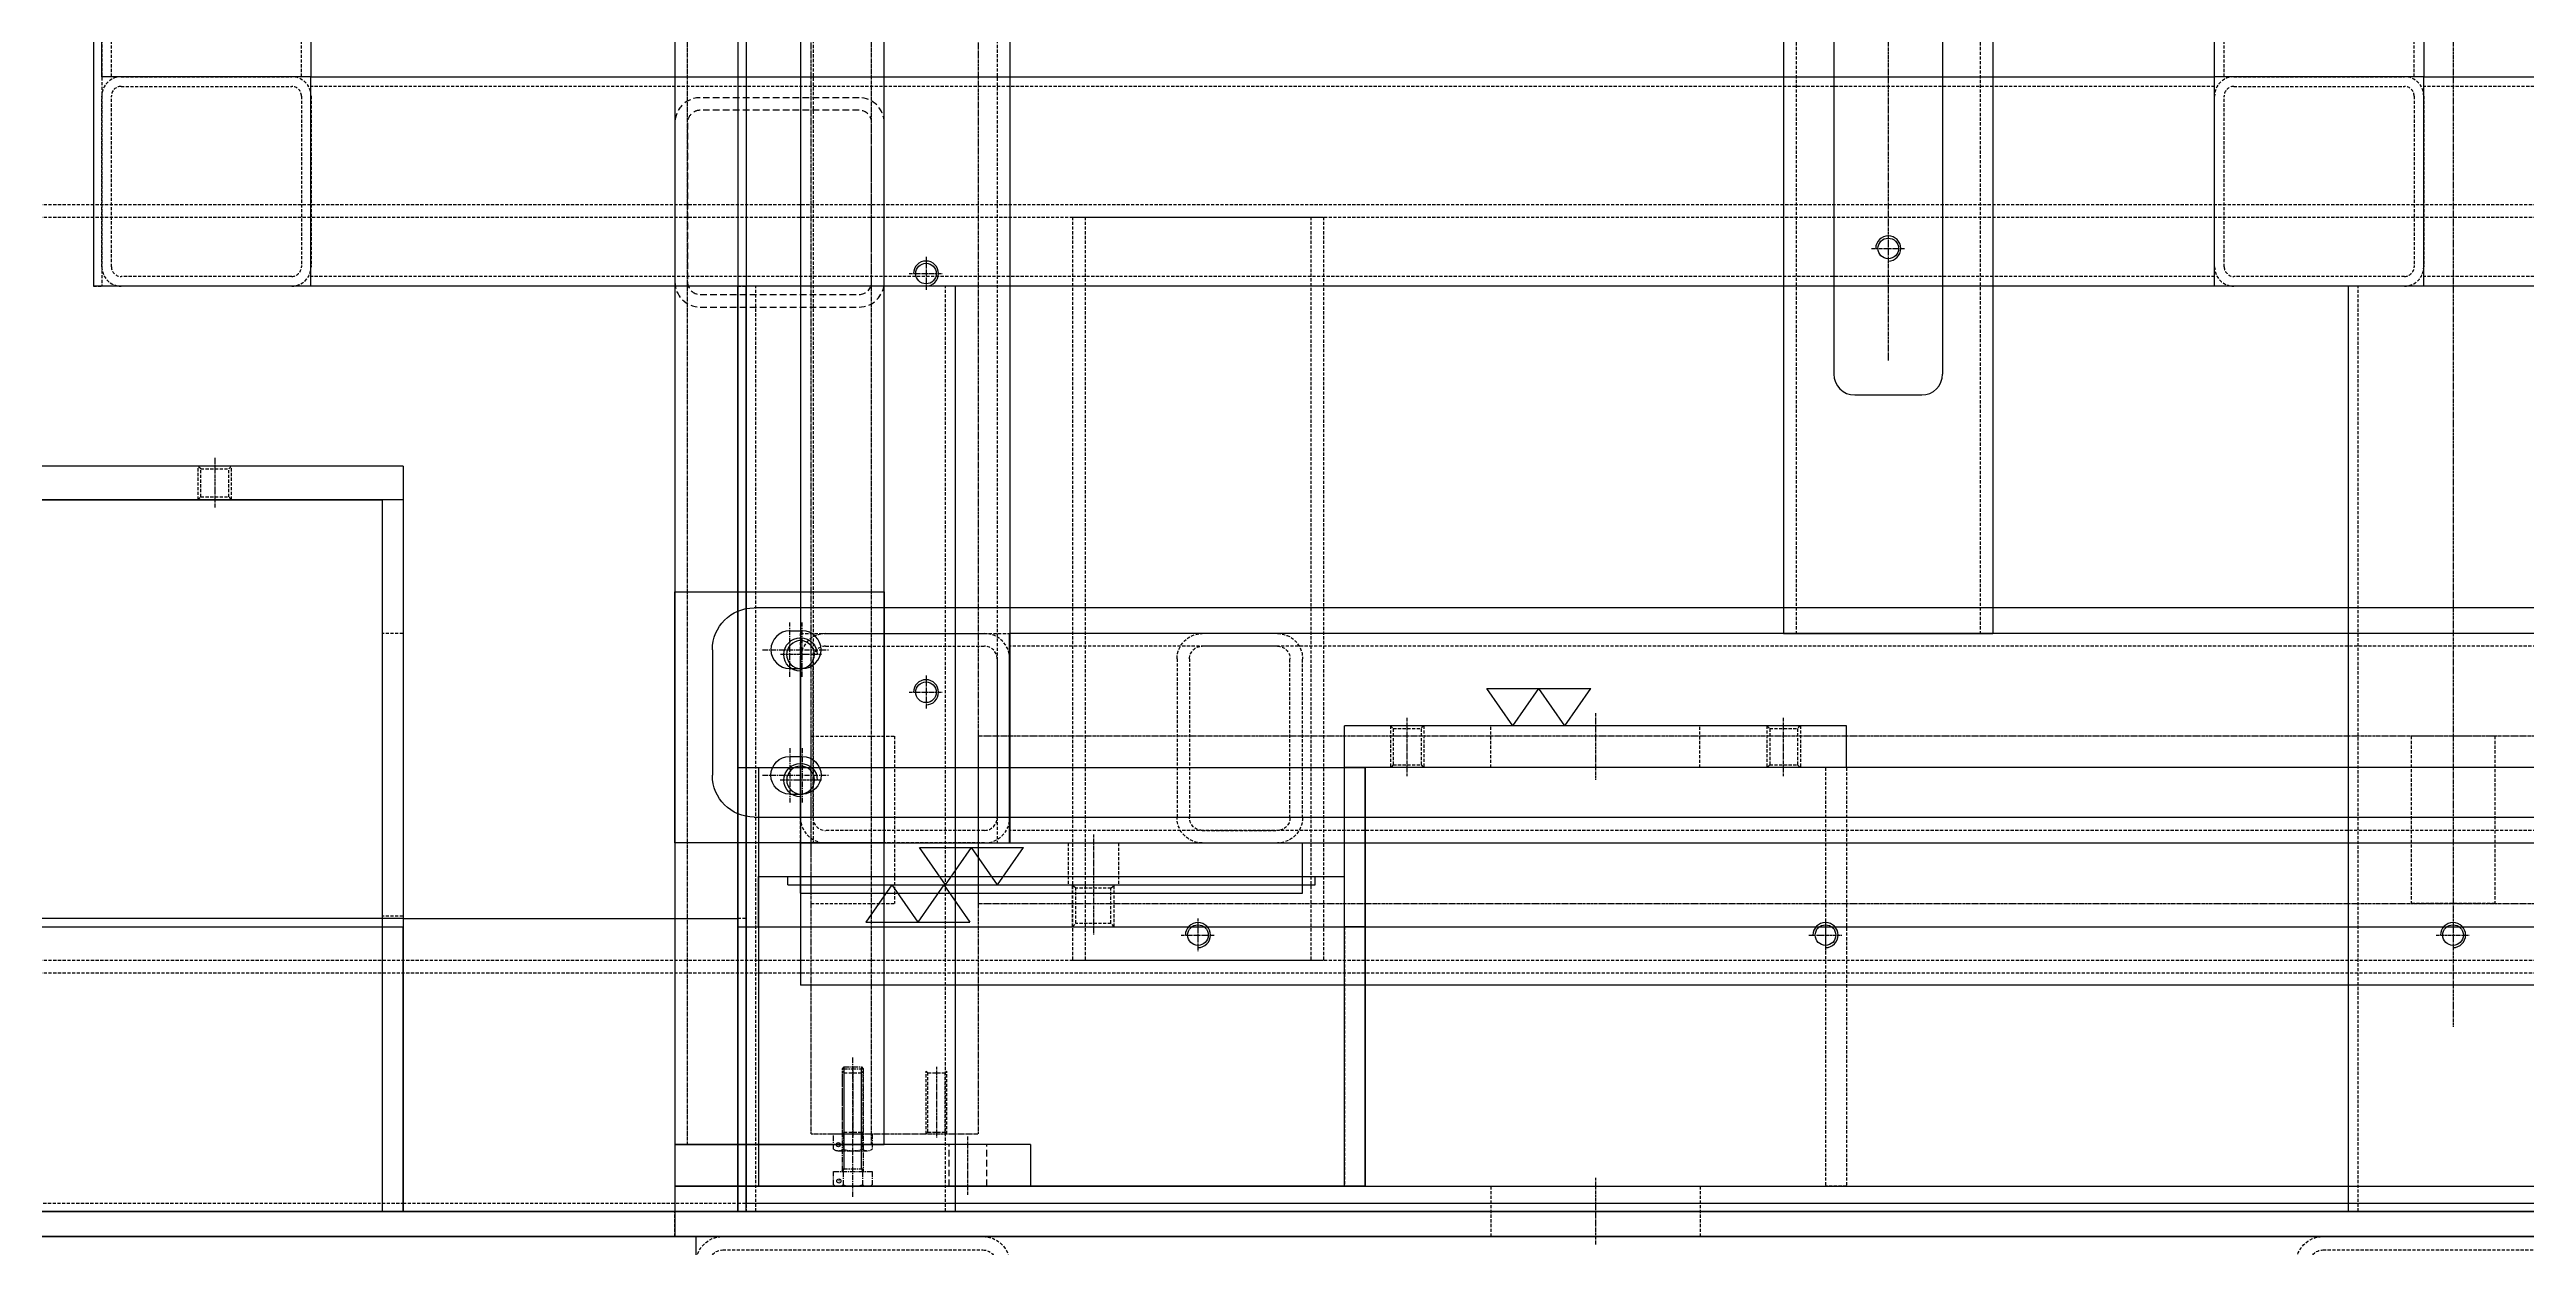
# Model space of a CAD drawing. Header units: millimetres. Extents: x -18234 to 26733, y 279 to 18488.
# Drawn here: x 20874 to 21466, y 5367 to 5653 of the extents above; entities that cross this region are included whole.
import ezdxf
from ezdxf.enums import TextEntityAlignment as Align

# ---------------------------------------------------------------- set-up
doc = ezdxf.new("R2010")
doc.units = ezdxf.units.MM
for name, pattern in [('CENTER', [2, 1.25, -0.25, 0.25, -0.25]), ('HIDDEN', [0.375, 0.25, -0.125]), ('HIDDEN2', [4.7625, 3.175, -1.5875])]:
    doc.linetypes.add(name, pattern=pattern)
for name, color, linetype in [('44', 4, 'CENTER'), ('BOM', 6, 'Continuous'), ('CENTER', 1, 'CENTER'), ('CL', 1, 'CENTER'), ('HL', 2, 'HIDDEN'), ('THIN', 3, 'Continuous')]:
    doc.layers.add(name, color=color, linetype=linetype)
doc.styles.get("Standard").update_dxf_attribs({"font": 'arial.ttf'})

# ---------------------------------------------------------------- blocks, each defined once
blk = doc.blocks.new('TUERTTRE')
at = {"color": 6, "ltscale": 0.5}
for p, q in [((299256.67, 16562.02), (299269.09, 16562.02)), ((299262.88, 16553.1), (299256.67, 16562.02)), ((299262.88, 16553.1), (299269.09, 16562.02)), ((299269.09, 16562.02), (299281.51, 16562.02)), ((299275.3, 16553.1), (299269.09, 16562.02)), ((299275.3, 16553.1), (299281.51, 16562.02))]:
    blk.add_line(p, q, dxfattribs=at)
blk = doc.blocks.new('yere')
at = {"layer": 'HL', "ltscale": 3}
for p, q in [((311557.94, 571.8), (311575.94, 571.8)), ((311557.94, 568.8), (311575.94, 568.8)), ((311551.94, 527.8), (311551.94, 565.8)), ((311554.94, 527.8), (311554.94, 565.8)), ((311578.94, 565.8), (311578.94, 527.8)), ((311581.94, 565.8), (311581.94, 527.8)), ((311575.94, 524.8), (311557.94, 524.8)), ((311575.94, 521.8), (311557.94, 521.8))]:
    blk.add_line(p, q, dxfattribs=at)
for centre, radius, start, end in [((311557.94, 565.8), 6, 90, 180), ((311557.94, 565.8), 3, 90, 180), ((311575.94, 565.8), 6, 0, 90), ((311575.94, 565.8), 3, 0, 90), ((311557.94, 527.8), 6, 180, 270), ((311557.94, 527.8), 3, 180, 270), ((311575.94, 527.8), 6, 270, 0), ((311575.94, 527.8), 3, 270, 0)]:
    blk.add_arc(centre, radius, start, end, dxfattribs=at)
blk = doc.blocks.new('trtru')
at = {"layer": 'HL', "ltscale": 3}
for p, q in [((311532.58, 919.21), (311570.58, 919.21)), ((311526.58, 875.21), (311526.58, 913.21)), ((311529.58, 875.21), (311529.58, 913.21)), ((311532.58, 916.21), (311570.58, 916.21)), ((311573.58, 913.21), (311573.58, 875.21)), ((311576.58, 913.21), (311576.58, 875.21)), ((311570.58, 872.21), (311532.58, 872.21)), ((311570.58, 869.21), (311532.58, 869.21))]:
    blk.add_line(p, q, dxfattribs=at)
for centre, radius, start, end in [((311532.58, 913.21), 6, 90, 180), ((311570.58, 913.21), 6, 0, 90), ((311532.58, 913.21), 3, 90, 180), ((311570.58, 913.21), 3, 0, 90), ((311532.58, 875.21), 6, 180, 270), ((311532.58, 875.21), 3, 180, 270), ((311570.58, 875.21), 6, 270, 0), ((311570.58, 875.21), 3, 270, 0)]:
    blk.add_arc(centre, radius, start, end, dxfattribs=at)
blk = doc.blocks.new('iery')
at = {"ltscale": 0.5}
for p, q in [((107624.6, -15072.98), (106934.6, -15072.98)), ((106934.6, -15122.98), (106934.6, -15072.98)), ((106934.6, -15122.98), (107624.6, -15122.98))]:
    blk.add_line(p, q, dxfattribs=at)
at = {"layer": 'HL', "ltscale": 3}
for p, q in [((107624.6, -15075.98), (106934.6, -15075.98)), ((107624.6, -15119.98), (106934.6, -15119.98))]:
    blk.add_line(p, q, dxfattribs=at)
blk = doc.blocks.new('tyqewrre')
at = {"layer": 'CL', "ltscale": 0.5}
blk.add_line((300594.9, 32415.18), (300594.9, 32429.18), dxfattribs=at)
at = {"layer": 'HL', "ltscale": 3}
for p, q in [((300588.9, 32417.18), (300588.9, 32427.18)), ((300600.9, 32417.18), (300600.9, 32427.18))]:
    blk.add_line(p, q, dxfattribs=at)
blk = doc.blocks.new('ruetew')
at = {"ltscale": 0.5}
for p, q in [((107006.21, -14496.27), (107006.21, -14616.27)), ((107006.21, -14496.27), (107018.21, -14496.27)), ((107018.21, -14496.27), (107018.21, -14616.27)), ((107006.21, -14616.27), (107018.21, -14616.27))]:
    blk.add_line(p, q, dxfattribs=at)
at = {"layer": 'HL', "ltscale": 3}
blk.add_line((107008.21, -14496.27), (107008.21, -14616.27), dxfattribs=at)
at = {"rotation": 90.00000000000001}
blk.add_blockref('tyqewrre', (139435.38, -315161.18), dxfattribs=at)
blk = doc.blocks.new('eterwet')
at = {"ltscale": 0.5}
for p, q in [((106256.87, -12988.09), (106256.87, -14144.09)), ((106306.87, -12988.09), (106306.87, -14144.09)), ((106256.87, -14144.09), (106306.87, -14144.09))]:
    blk.add_line(p, q, dxfattribs=at)
at = {"layer": 'HL', "ltscale": 3}
for p, q in [((106259.87, -12988.09), (106259.87, -14144.09)), ((106303.87, -12988.09), (106303.87, -14144.09))]:
    blk.add_line(p, q, dxfattribs=at)
blk = doc.blocks.new('6w4tw')
at = {"ltscale": 0.5}
for p, q in [((107959.85, -12918.09), (107959.85, -14174.09)), ((108009.85, -12918.09), (108009.85, -14174.09)), ((107959.85, -14174.09), (108009.85, -14174.09))]:
    blk.add_line(p, q, dxfattribs=at)
at = {"layer": 'HL', "ltscale": 3}
for p, q in [((107962.85, -12918.09), (107962.85, -14174.09)), ((108006.85, -12918.09), (108006.85, -14174.09))]:
    blk.add_line(p, q, dxfattribs=at)
blk = doc.blocks.new('ryuwt')
at = {"layer": 'HL', "ltscale": 3}
for p, q in [((108036.45, -14524.88), (108086.45, -14524.88)), ((108036.45, -14574.88), (108036.45, -14524.88)), ((108086.45, -14574.88), (108086.45, -14524.88)), ((108036.45, -14574.88), (108086.45, -14574.88))]:
    blk.add_line(p, q, dxfattribs=at)
blk = doc.blocks.new('YUWTEE')
at = {"color": 6}
for name, p in [('6w4tw', (-1069.42, -20)), ('eterwet', (868.56, 0)), ('ryuwt', (-1146.02, 380.79)), ('iery', (5.82, 928.89))]:
    blk.add_blockref(name, p, dxfattribs=at)
blk.add_blockref('trtru', (-204636.15, -15063.29))
at = {"xscale": -1}
blk.add_blockref('yere', (418562.37, -14715.88), dxfattribs=at)
at = {"rotation": 90}
blk.add_blockref('ruetew', (92394.15, -121212.3), dxfattribs=at)
at = {"color": 6, "xscale": -1, "rotation": 180}
blk.add_blockref('TUERTTRE', (-192350.62, 2349.01), dxfattribs=at)
blk = doc.blocks.new('r5yrtt')
at = {"ltscale": 0.5}
blk.add_circle((309013.73, 26263.33), 2.46, dxfattribs=at)
at = {"color": 1, "ltscale": 0.5}
blk.add_arc((309013.73, 26263.33), 3, 270, 180, dxfattribs=at)
at = {"layer": 'CL', "ltscale": 0.5}
for p, q in [((309009.73, 26263.33), (309017.73, 26263.33)), ((309013.73, 26267.33), (309013.73, 26259.33))]:
    blk.add_line(p, q, dxfattribs=at)
blk = doc.blocks.new('tyqw')
at = {"ltscale": 0.5}
blk.add_circle((204314.83, 21396.31), 2.46, dxfattribs=at)
at = {"color": 1, "ltscale": 0.5}
blk.add_arc((204314.83, 21396.31), 3, 270, 180, dxfattribs=at)
at = {"layer": 'CL', "ltscale": 0.5}
for p, q in [((204314.83, 21400.31), (204314.83, 21392.31)), ((204310.83, 21396.31), (204318.83, 21396.31))]:
    blk.add_line(p, q, dxfattribs=at)
blk = doc.blocks.new('RUW')
at = {"ltscale": 0.5}
for p, q in [((104876.37, -12938.09), (104876.37, -14228.09)), ((105123.37, -13142.09), (105123.37, -14082.09)), ((105149.37, -13142.09), (105149.37, -14082.09)), ((105128.37, -14087.09), (105144.37, -14087.09)), ((105666.37, -14228.09), (104876.37, -14228.09))]:
    blk.add_line(p, q, dxfattribs=at)
for centre, start, end in [((105128.37, -14082.09), 180, 270), ((105144.37, -14082.09), 270, 0)]:
    blk.add_arc(centre, 5, start, end, dxfattribs=at)
at = {"layer": 'CL', "ltscale": 0.5}
for p, q in [((105271.37, -12928.09), (105271.37, -14238.09)), ((105136.37, -13145.09), (105136.37, -14079.09))]:
    blk.add_line(p, q, dxfattribs=at)
for name, p in [('r5yrtt', (-203877.36, -40315.42)), ('tyqw', (-99408.46, -35454.4)), ('tyqw', (-99408.46, -35554.4)), ('tyqw', (-99343.46, -35612.4)), ('tyqw', (-99193.46, -35612.4)), ('tyqw', (-99043.46, -35612.4))]:
    blk.add_blockref(name, p)
blk = doc.blocks.new('56ERT')
at = {"color": 6}
for name, p in [('YUWTEE', (-4301.61, 0)), ('RUW', (-2287.55, 0))]:
    blk.add_blockref(name, p, dxfattribs=at)
blk = doc.blocks.new('MCLBM1')
at = {"color": 0}
blk.add_circle((0, 0), 0.5, dxfattribs=at)
blk.add_text('BM', height=0.5).set_placement((0, 0), align=Align.MIDDLE)
at = {"flags": 1}
for tag, p in [('WEIGHT', (0, -5)), ('SPEC', (0, -3)), ('NAME', (0, -1)), ('ENAME', (0, -2)), ('MATERIAL', (0, -4)), ('REMARK', (0, -6))]:
    blk.add_attdef(tag, p, '', height=0.5, dxfattribs=at)
blk = doc.blocks.new('tyuiwtw')
for p, q in [((144493.21, -12720.48), (144493.21, -12727.4)), ((144497.21, -12721.63), (144493.56, -12721.63)), ((144497.21, -12726.25), (144493.56, -12726.25))]:
    blk.add_line(p, q)
blk.add_lwpolyline([(144497.21, -12719.32), (144497.21, -12728.56), (144493.56, -12728.56, -0.309401), (144493.56, -12726.25, -0.154701), (144493.56, -12721.63, -0.309401), (144493.56, -12719.32)], format="xyb", close=True)
at = {"layer": 'CENTER'}
blk.add_line((144490.71, -12723.94), (144499.71, -12723.94), dxfattribs=at)
at = {"layer": 'BOM'}
blk.add_blockref('MCLBM1', (144494.65, -12720.49), dxfattribs=at)
blk = doc.blocks.new('t7ietey')
for p, q in [((144480.05, -12699.41), (144480.05, -12706.34)), ((144483.55, -12700.56), (144480.41, -12700.56)), ((144483.55, -12705.18), (144480.41, -12705.18)), ((144484.2, -12700.37), (144484.2, -12705.37)), ((144508.12, -12700.37), (144508.12, -12705.37))]:
    blk.add_line(p, q)
blk.add_lwpolyline([(144483.55, -12698.25), (144483.55, -12707.49), (144480.41, -12707.49, -0.309401), (144480.41, -12705.18, -0.154701), (144480.41, -12700.56, -0.309401), (144480.41, -12698.25)], format="xyb", close=True)
for points in [[(144483.75, -12700.37, -0.414214), (144483.55, -12700.17)], [(144483.55, -12705.57, -0.414214), (144483.75, -12705.37)]]:
    blk.add_lwpolyline(points, format="xyb")
blk.add_lwpolyline([(144483.75, -12700.37), (144508.12, -12700.37), (144508.55, -12700.81), (144508.55, -12704.94), (144508.12, -12705.37), (144483.75, -12705.37)])
at = {"layer": 'CENTER'}
blk.add_line((144477.55, -12702.87), (144511.05, -12702.87), dxfattribs=at)
at = {"layer": 'THIN'}
for points in [[(144483.45, -12700.37), (144484.2, -12700.81), (144508.55, -12700.81)], [(144483.45, -12705.37), (144484.2, -12704.94), (144508.55, -12704.94)]]:
    blk.add_lwpolyline(points, dxfattribs=at)
at = {"layer": 'BOM'}
blk.add_blockref('MCLBM1', (144481.31, -12699.54), dxfattribs=at)
blk = doc.blocks.new('tiwerwt')
at = {"color": 6}
for name, p in [('t7ietey', (0, 0)), ('tyuiwtw', (-4.66, 21.07))]:
    blk.add_blockref(name, p, dxfattribs=at)
blk = doc.blocks.new('uret')
at = {"layer": 'CL', "ltscale": 0.5}
blk.add_line((151291.82, -10206.46), (151308.82, -10206.46), dxfattribs=at)
at = {"layer": 'HL', "ltscale": 3}
for p, q in [((151293.25, -10204.39), (151292.82, -10203.96)), ((151307.82, -10203.96), (151292.82, -10203.96)), ((151293.25, -10204.39), (151293.25, -10208.53)), ((151307.38, -10204.39), (151293.25, -10204.39)), ((151307.82, -10203.96), (151307.38, -10204.39)), ((151307.38, -10204.39), (151307.38, -10208.53)), ((151293.25, -10208.53), (151292.82, -10208.96)), ((151307.82, -10208.96), (151292.82, -10208.96)), ((151307.38, -10208.53), (151293.25, -10208.53)), ((151307.82, -10208.96), (151307.38, -10208.53))]:
    blk.add_line(p, q, dxfattribs=at)
blk = doc.blocks.new('e45wert')
at = {"ltscale": 0.5}
for p, q in [((141874.83, -13498.57), (141874.83, -13173.57)), ((141874.83, -13173.57), (141914.83, -13173.57)), ((141914.83, -13498.57), (141914.83, -13173.57)), ((141874.83, -13498.57), (141914.83, -13498.57))]:
    blk.add_line(p, q, dxfattribs=at)
at = {"xscale": -1, "rotation": 90}
for p in [(131678.37, 137809.25), (131698.37, 137809.25)]:
    blk.add_blockref('uret', p, dxfattribs=at)
blk = doc.blocks.new('ertyqw')
at = {"layer": 'HL', "ltscale": 3}
for p, q in [((141865.63, -12950.51), (141885.63, -12950.51)), ((141865.63, -12950.51), (141865.63, -12990.51)), ((141885.63, -12950.51), (141885.63, -12990.51)), ((141865.63, -12990.51), (141885.63, -12990.51))]:
    blk.add_line(p, q, dxfattribs=at)
blk = doc.blocks.new('rtuywr')
at = {"ltscale": 0.5}
for p, q in [((135109.59, -28883.2), (135814.59, -28883.2)), ((135814.59, -28883.2), (135814.59, -28923.2)), ((135109.59, -28923.2), (135814.59, -28923.2))]:
    blk.add_line(p, q, dxfattribs=at)
blk = doc.blocks.new('8yq')
at = {"color": 0, "xscale": -1}
blk.add_blockref('e45wert', (279423.14, -14448.67), dxfattribs=at)
at = {"color": 0}
for name, p in [('rtuywr', (1693.73, 1030.96)), ('ertyqw', (-4719.81, -14901.72))]:
    blk.add_blockref(name, p, dxfattribs=at)
at = {"color": 0, "xscale": -1, "rotation": 359.9999999999166}
blk.add_blockref('ertyqw', (279413.95, -14901.72), dxfattribs=at)
blk = doc.blocks.new('A$C6E0E735B')
at = {"color": 0}
blk.add_blockref('8yq', (-136748.32, 27962.24), dxfattribs=at)
at = {"color": 6, "xscale": -1, "rotation": 270}
blk.add_blockref('tiwerwt', (13492.87, -144477.55), dxfattribs=at)
blk = doc.blocks.new('kjghfds')
at = {"color": 1, "linetype": 'CENTER'}
for p, q in [((3057.43, -26273.34), (3057.43, -26260.34)), ((3060.43, -26273.34), (3060.43, -26260.34)), ((3050.93, -26266.84), (3066.93, -26266.84))]:
    blk.add_line(p, q, dxfattribs=at)
for p, q in [((3057.43, -26262.34), (3060.43, -26262.34)), ((3057.43, -26271.34), (3060.43, -26271.34))]:
    blk.add_line(p, q)
for centre, start, end in [((3057.43, -26266.84), 90, 270), ((3060.43, -26266.84), 270, 90)]:
    blk.add_arc(centre, 4.5, start, end)
blk = doc.blocks.new('dsfgsdgfsdfgsd')
for p, q in [((3048.93, -26256.84), (3858.93, -26256.84)), ((3868.93, -26266.84), (3868.93, -26296.84)), ((3858.93, -26306.84), (3048.93, -26306.84))]:
    blk.add_line(p, q)
for centre, start, end in [((3858.93, -26266.84), 0, 90), ((3858.93, -26296.84), 270, 0)]:
    blk.add_arc(centre, 10, start, end)
at = {"xscale": -1}
blk.add_blockref('kjghfds', (6907.87, 0), dxfattribs=at)
at = {"rotation": 180}
blk.add_blockref('kjghfds', (6907.87, -52563.68), dxfattribs=at)
blk = doc.blocks.new('xcvbxcvbxcvxc')
at = {"color": 2, "linetype": 'HIDDEN2', "ltscale": 0.5}
for p, q in [((286761.74, 16114.63), (286771.74, 16114.63)), ((286761.74, 16105.63), (286771.74, 16105.63))]:
    blk.add_line(p, q, dxfattribs=at)
at = {"layer": 'CL', "ltscale": 0.5}
blk.add_line((286759.74, 16110.13), (286773.74, 16110.13), dxfattribs=at)
blk = doc.blocks.new('sdfgdfgdfcx')
at = {"ltscale": 0.5}
for p, q in [((5362.3, -29033.45), (5447.3, -29033.45)), ((5362.3, -29033.45), (5362.3, -29043.45)), ((5362.3, -29043.45), (5447.3, -29043.45))]:
    blk.add_line(p, q, dxfattribs=at)
blk.add_line((5447.3, -29033.45), (5447.3, -29043.45))
at = {"rotation": 90}
blk.add_blockref('xcvbxcvbxcvxc', (21487.43, -315805.19), dxfattribs=at)
blk = doc.blocks.new('A$C172A127A')
blk.add_blockref('sdfgdfgdfcx', (-5362.3, 29045.45))
blk = doc.blocks.new('asdfasfdfas')
at = {"color": 2, "linetype": 'HIDDEN2', "ltscale": 0.5}
for p, q in [((298053.32, 11177), (298015.32, 11177)), ((298053.32, 11174), (298015.32, 11174)), ((298009.32, 11171), (298009.32, 11133)), ((298012.32, 11171), (298012.32, 11133)), ((298056.32, 11133), (298056.32, 11171)), ((298059.32, 11133), (298059.32, 11171)), ((298015.32, 11130), (298053.32, 11130)), ((298015.32, 11127), (298053.32, 11127))]:
    blk.add_line(p, q, dxfattribs=at)
for centre, radius, start, end in [((298015.32, 11171), 6, 90, 180), ((298015.32, 11171), 3, 90, 180), ((298053.32, 11171), 6, 0, 90), ((298053.32, 11171), 3, 0, 90), ((298015.32, 11133), 6, 180, 270), ((298015.32, 11133), 3, 180, 270), ((298053.32, 11133), 6, 270, 0), ((298053.32, 11133), 3, 270, 0)]:
    blk.add_arc(centre, radius, start, end, dxfattribs=at)
blk = doc.blocks.new('7tyt7i')
at = {"ltscale": 0.5}
blk.add_circle((144663.48, 13050.61), 3.32, dxfattribs=at)
at = {"color": 1, "ltscale": 0.5}
blk.add_arc((144663.48, 13050.61), 4, 270, 180, dxfattribs=at)
at = {"layer": 'CL', "ltscale": 0.5}
for p, q in [((144663.48, 13055.61), (144663.48, 13045.61)), ((144658.48, 13050.61), (144668.48, 13050.61))]:
    blk.add_line(p, q, dxfattribs=at)
blk = doc.blocks.new('sdfgsdgdfgsg')
for p, q in [((4357.19, -26303.09), (4307.19, -26303.09)), ((4307.19, -26303.09), (4307.19, -26363.09)), ((4357.19, -26363.09), (4357.19, -26303.09)), ((4307.19, -26363.09), (4357.19, -26363.09))]:
    blk.add_line(p, q)
for p in [(-140336.29, -39368.69), (-140336.31, -39398.69)]:
    blk.add_blockref('7tyt7i', p)
blk = doc.blocks.new('A$C7FF257DF')
at = {"ltscale": 0.5}
for p, q in [((800, 12), (800, 1412)), ((850, 1412), (850, 12)), ((850, 12), (800, 12))]:
    blk.add_line(p, q, dxfattribs=at)
at = {"layer": 'HL', "ltscale": 0.5}
for p, q in [((803, 12), (803, 1412)), ((847, 12), (847, 1412))]:
    blk.add_line(p, q, dxfattribs=at)
at = {"xscale": -1}
blk.add_blockref('asdfasfdfas', (298859.32, -10915), dxfattribs=at)
for name, p in [('sdfgsdgdfgsg', (-3507.19, 26447.09)), ('A$C172A127A', (765, 0))]:
    blk.add_blockref(name, p)
blk = doc.blocks.new('A$C7A7027CF')
for name, p in [('A$C7FF257DF', (0, 0)), ('dsfgsdgfsdfgsd', (-3027.86, 26397.01))]:
    blk.add_blockref(name, p)
blk = doc.blocks.new('A$C27025287')
blk.add_blockref('A$C7A7027CF', (0, 0))
blk = doc.blocks.new('65eyrw')
at = {"layer": 'CL', "ltscale": 0.5}
blk.add_line((115067.68, -31062.76), (115067.68, -31078.76), dxfattribs=at)
at = {"layer": 'HL', "ltscale": 3}
for p, q in [((115042.68, -31064.76), (115042.68, -31076.76)), ((115092.68, -31064.76), (115092.68, -31076.76))]:
    blk.add_line(p, q, dxfattribs=at)
blk = doc.blocks.new('tiqwrt')
at = {"ltscale": 0.5}
for p, q in [((114847.68, -31064.76), (115697.68, -31064.76)), ((114847.68, -31076.76), (114847.68, -31064.76)), ((114847.68, -31076.76), (115697.68, -31076.76))]:
    blk.add_line(p, q, dxfattribs=at)
at = {"color": 6}
blk.add_blockref('65eyrw', (0, 0), dxfattribs=at)
blk = doc.blocks.new('tete')
at = {"layer": 'HL', "ltscale": 3}
for p, q in [((113437.28, -29566.4), (113442.28, -29566.4)), ((113437.28, -29566.4), (113437.28, -29666.4)), ((113442.28, -29566.4), (113442.28, -29666.4)), ((113437.28, -29666.4), (113442.28, -29666.4))]:
    blk.add_line(p, q, dxfattribs=at)
blk = doc.blocks.new('ruee')
at = {"layer": 'HL', "ltscale": 3}
for p, q in [((112073.43, -29209.1), (112073.43, -29147.1)), ((112073.43, -29147.1), (112213.43, -29147.1)), ((112213.43, -29147.1), (112213.43, -29209.1)), ((112213.43, -29209.1), (112073.43, -29209.1))]:
    blk.add_line(p, q, dxfattribs=at)
blk = doc.blocks.new('rtywew')
at = {"layer": 'CL', "ltscale": 0.5}
blk.add_line((207684.12, 19199.6), (207684.12, 19183.6), dxfattribs=at)
at = {"layer": 'HL', "ltscale": 3}
for p, q in [((207659.12, 19186.6), (207659.12, 19196.6)), ((207709.12, 19186.6), (207709.12, 19196.6))]:
    blk.add_line(p, q, dxfattribs=at)
blk = doc.blocks.new('5623wt')
at = {"layer": 'CL', "ltscale": 0.5}
blk.add_line((209046.13, 18920.69), (209032.13, 18920.69), dxfattribs=at)
at = {"layer": 'HL', "ltscale": 3}
for p, q in [((209034.13, 18924.69), (209034.81, 18924.01)), ((209034.13, 18924.69), (209044.13, 18924.69)), ((209034.81, 18924.01), (209034.81, 18917.36)), ((209034.81, 18924.01), (209043.45, 18924.01)), ((209043.45, 18924.01), (209044.13, 18924.69)), ((209043.45, 18924.01), (209043.45, 18917.36)), ((209034.13, 18916.69), (209034.81, 18917.36)), ((209034.13, 18916.69), (209044.13, 18916.69)), ((209034.81, 18917.36), (209043.45, 18917.36)), ((209043.45, 18917.36), (209044.13, 18916.69))]:
    blk.add_line(p, q, dxfattribs=at)
blk = doc.blocks.new('kyf')
at = {"ltscale": 0.5}
for p, q in [((113870.22, -29220.74), (113750.22, -29220.74)), ((113750.22, -29230.74), (113750.22, -29220.74)), ((113870.22, -29230.74), (113870.22, -29220.74)), ((113870.22, -29230.74), (113750.22, -29230.74))]:
    blk.add_line(p, q, dxfattribs=at)
at = {"extrusion": (0, 0, -1), "zscale": -1, "rotation": 270}
for p in [(-132685.9, 179813.39), (-132775.9, 179813.39)]:
    blk.add_blockref('5623wt', p, dxfattribs=at)
at = {"extrusion": (0, 0, -1), "zscale": -1}
blk.add_blockref('rtywew', (-321494.33, -48417.34), dxfattribs=at)
blk = doc.blocks.new('ruetet')
at = {"color": 6, "ltscale": 0.5}
for p, q in [((112460.88, -29653.76), (112460.88, -29753.76)), ((112980.88, -29653.76), (112460.88, -29653.76)), ((112980.88, -29753.76), (112980.88, -29653.76)), ((112460.88, -29753.76), (112980.88, -29753.76))]:
    blk.add_line(p, q, dxfattribs=at)
blk = doc.blocks.new('yuiwe4')
at = {"layer": 'CL', "ltscale": 0.5}
blk.add_line((312659.78, 32785.7), (312645.78, 32785.7), dxfattribs=at)
at = {"layer": 'HL', "ltscale": 3}
for p, q in [((312647.78, 32790.7), (312648.6, 32789.89)), ((312647.78, 32790.7), (312657.78, 32790.7)), ((312648.6, 32789.89), (312648.6, 32781.51)), ((312648.6, 32789.89), (312656.97, 32789.89)), ((312656.97, 32789.89), (312657.78, 32790.7)), ((312656.97, 32789.89), (312656.97, 32781.51)), ((312647.78, 32780.7), (312648.6, 32781.51)), ((312647.78, 32780.7), (312657.78, 32780.7)), ((312648.6, 32781.51), (312656.97, 32781.51)), ((312656.97, 32781.51), (312657.78, 32780.7))]:
    blk.add_line(p, q, dxfattribs=at)
blk = doc.blocks.new('e5tywerr')
at = {"color": 6, "ltscale": 0.5}
for p, q in [((111823.57, -28488.73), (111823.57, -28476.73)), ((111823.57, -28476.73), (111963.57, -28476.73)), ((111830.57, -28478.73), (111830.57, -28476.73)), ((111956.57, -28478.73), (111956.57, -28476.73)), ((111963.57, -28488.73), (111963.57, -28476.73)), ((111830.57, -28478.73), (111956.57, -28478.73)), ((111823.57, -28488.73), (111963.57, -28488.73))]:
    blk.add_line(p, q, dxfattribs=at)
at = {"extrusion": (0, 0, -1), "zscale": -1, "rotation": 90.00000000000001}
blk.add_blockref('yuiwe4', (-79117.88, -341136.52), dxfattribs=at)
blk = doc.blocks.new('rtywe')
at = {"color": 6, "ltscale": 0.5}
for p, q in [((111198.98, -28944.11), (111198.98, -28949.11)), ((111198.98, -28944.11), (111298.98, -28944.11)), ((111260.98, -28944.11), (111260.98, -28949.11)), ((111298.98, -28944.11), (111298.98, -28949.11)), ((111198.98, -28949.11), (111298.98, -28949.11))]:
    blk.add_line(p, q, dxfattribs=at)
blk = doc.blocks.new('rywqrew')
at = {"color": 6, "ltscale": 0.5}
for p, q in [((111823.41, -29336.38), (111823.41, -29236.38)), ((111823.41, -29236.38), (111973.41, -29236.38)), ((111973.41, -29236.38), (111973.41, -29336.38)), ((111973.41, -29336.38), (111823.41, -29336.38))]:
    blk.add_line(p, q, dxfattribs=at)
blk = doc.blocks.new('RYEW')
at = {"color": 6, "ltscale": 0.5}
for p, q in [((112685.95, -29530.14), (113505.95, -29530.14)), ((112685.95, -29530.14), (112685.95, -29598.14)), ((112685.95, -29598.14), (113505.95, -29598.14))]:
    blk.add_line(p, q, dxfattribs=at)
blk = doc.blocks.new('UOERW')
at = {"color": 6}
for name, p in [('TUERTTRE', (-186413.41, -45526.69)), ('kyf', (-940.99, 247.15)), ('rywqrew', (840.82, 252.79)), ('ruetet', (353.35, 670.17)), ('TUERTTRE', (-186549, -45564.69)), ('e5tywerr', (845.65, -532.86)), ('RYEW', (-21.72, 508.55)), ('ruee', (595.8, 125.51)), ('tiqwrt', (-2198.45, 1981.17))]:
    blk.add_blockref(name, p, dxfattribs=at)
at = {"color": 6, "rotation": 90}
blk.add_blockref('rtywe', (83720.12, -140282.57), dxfattribs=at)
at = {"color": 6, "xscale": -1, "rotation": 270}
blk.add_blockref('rtywe', (141758.33, -140282.57), dxfattribs=at)
at = {"color": 6, "xscale": -1}
blk.add_blockref('tete', (226366.5, 582.81), dxfattribs=at)
blk = doc.blocks.new('57w45')
at = {"color": 6, "ltscale": 0.5}
for p, q in [((108085.23, -24100.91), (108085.23, -24628.91)), ((108087.23, -24098.91), (108087.23, -24626.91)), ((108085.23, -24628.91), (108905.23, -24628.91)), ((108087.23, -24626.91), (108903.23, -24626.91))]:
    blk.add_line(p, q, dxfattribs=at)
at = {"layer": 'HL', "ltscale": 3}
for p, q in [((108085.23, -24522.91), (108087.23, -24522.91)), ((108085.23, -24558.91), (108087.23, -24558.91)), ((108085.23, -24626.91), (108087.23, -24626.91))]:
    blk.add_line(p, q, dxfattribs=at)
blk = doc.blocks.new('57ww')
at = {"color": 6, "ltscale": 0.5}
for p, q in [((107483.94, -24818.99), (107563.94, -24818.99)), ((107483.94, -24818.99), (107483.94, -24888.99)), ((107563.94, -24818.99), (107563.94, -24888.99)), ((107483.94, -24888.99), (107563.94, -24888.99))]:
    blk.add_line(p, q, dxfattribs=at)
at = {"layer": 'HL', "ltscale": 3}
blk.add_line((107483.94, -24886.99), (107563.94, -24886.99), dxfattribs=at)
blk = doc.blocks.new('e56w4w')
at = {"color": 6}
for name, p in [('57w45', (-2817.38, 0)), ('57ww', (-2296.1, 260.07))]:
    blk.add_blockref(name, p, dxfattribs=at)
blk = doc.blocks.new('6uqrr')
at = {"layer": 'CL', "ltscale": 0.5}
blk.add_line((112740.41, -23853.7), (112728.41, -23853.7), dxfattribs=at)
at = {"layer": 'HL', "ltscale": 3}
for p, q in [((112730.41, -23849.7), (112731.08, -23850.37)), ((112730.41, -23849.7), (112738.41, -23849.7)), ((112731.08, -23850.37), (112731.08, -23857.02)), ((112731.08, -23850.37), (112737.73, -23850.37)), ((112737.73, -23850.37), (112738.41, -23849.7)), ((112737.73, -23850.37), (112737.73, -23857.02)), ((112730.41, -23857.7), (112731.08, -23857.02)), ((112730.41, -23857.7), (112738.41, -23857.7)), ((112731.08, -23857.02), (112737.73, -23857.02)), ((112737.73, -23857.02), (112738.41, -23857.7))]:
    blk.add_line(p, q, dxfattribs=at)
blk = doc.blocks.new('e5ywrwt')
at = {"color": 6, "ltscale": 0.5}
for p, q in [((112358.2, -23782.06), (112358.2, -23790.06)), ((112678.2, -23782.06), (112358.2, -23782.06)), ((112678.2, -23782.06), (112678.2, -23790.06)), ((112678.2, -23790.06), (112358.2, -23790.06))]:
    blk.add_line(p, q, dxfattribs=at)
at = {"color": 6, "rotation": 90}
for p in [(88549.5, -136520.46), (88664.5, -136520.46), (88779.5, -136520.46)]:
    blk.add_blockref('6uqrr', p, dxfattribs=at)
blk = doc.blocks.new('tywtw')
at = {"color": 6, "ltscale": 0.5}
for p, q in [((112364.2, -24466.96), (112364.2, -24636.96)), ((112364.2, -24466.96), (112674.2, -24466.96)), ((112674.2, -24466.96), (112674.2, -24636.96)), ((112364.2, -24636.96), (112674.2, -24636.96))]:
    blk.add_line(p, q, dxfattribs=at)
blk = doc.blocks.new('64wtw')
at = {"color": 6, "ltscale": 0.5}
for p, q in [((112154.68, -24466.96), (112159.68, -24466.96)), ((112154.68, -24466.96), (112154.68, -24636.96)), ((112159.68, -24466.96), (112159.68, -24636.96)), ((112154.68, -24636.96), (112159.68, -24636.96))]:
    blk.add_line(p, q, dxfattribs=at)
at = {"layer": 'HL', "ltscale": 3}
for p, q in [((112154.68, -24498.96), (112159.68, -24498.96)), ((112154.68, -24566.46), (112159.68, -24566.46))]:
    blk.add_line(p, q, dxfattribs=at)
blk = doc.blocks.new('87wrwrq')
at = {"color": 6}
for name, p in [('e5ywrwt', (0, 419.45)), ('64wtw', (203.52, 1096.35)), ('tywtw', (-1, 1096.35))]:
    blk.add_blockref(name, p, dxfattribs=at)
at = {"color": 6, "xscale": -1}
blk.add_blockref('64wtw', (224832.87, 1096.35), dxfattribs=at)
blk = doc.blocks.new('5678r')
at = {"color": 6, "ltscale": 0.5}
for p, q in [((110821.03, -23771.87), (110821.03, -23773.87)), ((110821.03, -23771.87), (111141.03, -23771.87)), ((110821.03, -23773.87), (111141.03, -23773.87)), ((111141.03, -23771.87), (111141.03, -23773.87))]:
    blk.add_line(p, q, dxfattribs=at)
blk = doc.blocks.new('tu7were')
at = {"color": 6, "ltscale": 0.5}
for p, q in [((110821.03, -23673.92), (110821.03, -23605.92)), ((110821.03, -23605.92), (111141.03, -23605.92)), ((111141.03, -23673.92), (111141.03, -23605.92)), ((110821.03, -23673.92), (111141.03, -23673.92))]:
    blk.add_line(p, q, dxfattribs=at)
at = {"layer": 'HL', "ltscale": 3}
blk.add_line((110821.03, -23671.92), (111141.03, -23671.92), dxfattribs=at)
blk = doc.blocks.new('5yw3rw')
at = {"color": 6}
for name, p in [('5678r', (0, 656.98)), ('tu7were', (0, 489.03))]:
    blk.add_blockref(name, p, dxfattribs=at)
blk = doc.blocks.new('8wet')
at = {"color": 6}
for name, p in [('87wrwrq', (-1608.86, -32.5)), ('5yw3rw', (-71.69, -388.21))]:
    blk.add_blockref(name, p, dxfattribs=at)
blk = doc.blocks.new('TU3RQW')
at = {"ltscale": 0.5}
for q in [(206535.87, 18593.09), (207375.87, 18518.09)]:
    blk.add_line((207375.87, 18593.09), q, dxfattribs=at)
blk = doc.blocks.new('R6WRWT')
at = {"ltscale": 0.5}
blk.add_line((208028.26, 17762.34), (205958.26, 17762.34), dxfattribs=at)
blk = doc.blocks.new('875654')
at = {"layer": 'HL', "ltscale": 3}
for p, q in [((237346.1, 2606.34), (237283.9, 2606.34)), ((237277.5, 2599.94), (237277.5, 2537.74)), ((237280.7, 2599.94), (237280.7, 2537.74)), ((237346.1, 2603.14), (237283.9, 2603.14)), ((237349.3, 2537.74), (237349.3, 2599.94)), ((237352.5, 2537.74), (237352.5, 2599.94)), ((237283.9, 2534.54), (237346.1, 2534.54)), ((237283.9, 2531.34), (237346.1, 2531.34))]:
    blk.add_line(p, q, dxfattribs=at)
for centre, radius, start, end in [((237283.9, 2599.94), 6.4, 90, 180), ((237346.1, 2599.94), 6.4, 0, 90), ((237283.9, 2599.94), 3.2, 90, 180), ((237346.1, 2599.94), 3.2, 0, 90), ((237283.9, 2537.74), 6.4, 180, 270), ((237283.9, 2537.74), 3.2, 180, 270), ((237346.1, 2537.74), 6.4, 270, 0), ((237346.1, 2537.74), 3.2, 270, 0)]:
    blk.add_arc(centre, radius, start, end, dxfattribs=at)
blk = doc.blocks.new('58343463')
at = {"ltscale": 0.5}
for p, q in [((192913.82, 17546.21), (194983.82, 17546.21)), ((192913.82, 17540.21), (194983.82, 17540.21))]:
    blk.add_line(p, q, dxfattribs=at)
at = {"layer": 'HL', "ltscale": 3}
blk.add_line((194373.82, 17540.21), (194373.82, 17546.21), dxfattribs=at)
blk = doc.blocks.new('TUWERWR')
at = {"ltscale": 0.5}
for p, q in [((205352.8, 16147.75), (204897.8, 16147.75)), ((204897.8, 16097.75), (204897.8, 16147.75)), ((205352.8, 16097.75), (205352.8, 16147.75)), ((204897.8, 16097.75), (205352.8, 16097.75))]:
    blk.add_line(p, q, dxfattribs=at)
at = {"layer": 'HL', "ltscale": 3}
for p, q in [((204897.8, 16145.45), (205352.8, 16145.45)), ((204897.8, 16100.05), (205352.8, 16100.05))]:
    blk.add_line(p, q, dxfattribs=at)
blk = doc.blocks.new('56RERWR')
at = {"ltscale": 0.5}
for p, q in [((204847.8, 16147.75), (204392.8, 16147.75)), ((204392.8, 16097.75), (204392.8, 16147.75)), ((204847.8, 16097.75), (204847.8, 16147.75)), ((204392.8, 16097.75), (204847.8, 16097.75))]:
    blk.add_line(p, q, dxfattribs=at)
at = {"layer": 'HL', "ltscale": 3}
for p, q in [((204392.8, 16145.45), (204847.8, 16145.45)), ((204392.8, 16100.05), (204847.8, 16100.05))]:
    blk.add_line(p, q, dxfattribs=at)
blk = doc.blocks.new('56e43')
at = {"layer": 'HL', "ltscale": 3}
for p, q in [((237551.98, 2183.25), (237592.78, 2183.25)), ((237551.98, 2180.95), (237592.78, 2180.95)), ((237547.38, 2137.85), (237547.38, 2178.65)), ((237549.68, 2137.85), (237549.68, 2178.65)), ((237595.08, 2178.65), (237595.08, 2137.85)), ((237597.38, 2178.65), (237597.38, 2137.85)), ((237592.78, 2135.55), (237551.98, 2135.55)), ((237592.78, 2133.25), (237551.98, 2133.25))]:
    blk.add_line(p, q, dxfattribs=at)
for centre, radius, start, end in [((237551.98, 2178.65), 4.6, 90, 180), ((237551.98, 2178.65), 2.3, 90, 180), ((237592.78, 2178.65), 4.6, 0, 90), ((237592.78, 2178.65), 2.3, 0, 90), ((237551.98, 2137.85), 4.6, 180, 270), ((237551.98, 2137.85), 2.3, 180, 270), ((237592.78, 2137.85), 4.6, 270, 0), ((237592.78, 2137.85), 2.3, 270, 0)]:
    blk.add_arc(centre, radius, start, end, dxfattribs=at)
blk = doc.blocks.new('6RWTWE')
at = {"ltscale": 0.5}
for p, q in [((116715.79, -27818.13), (116715.79, -27723.13)), ((116765.79, -27723.13), (116715.79, -27723.13)), ((116765.79, -27723.13), (116765.79, -27818.13)), ((116765.79, -27818.13), (116715.79, -27818.13))]:
    blk.add_line(p, q, dxfattribs=at)
at = {"layer": 'HL', "ltscale": 3}
for p, q in [((116718.09, -27818.13), (116718.09, -27723.13)), ((116763.49, -27818.13), (116763.49, -27723.13))]:
    blk.add_line(p, q, dxfattribs=at)
blk = doc.blocks.new('56EE')
at = {"ltscale": 0.5}
for p, q in [((116715.79, -28089.13), (116715.79, -27868.13)), ((116765.79, -27868.13), (116715.79, -27868.13)), ((116765.79, -27868.13), (116765.79, -28089.13)), ((116765.79, -28089.13), (116715.79, -28089.13))]:
    blk.add_line(p, q, dxfattribs=at)
at = {"layer": 'HL', "ltscale": 3}
for p, q in [((116718.09, -28089.13), (116718.09, -27868.13)), ((116763.49, -28089.13), (116763.49, -27868.13))]:
    blk.add_line(p, q, dxfattribs=at)
blk = doc.blocks.new('T7IED')
at = {"color": 6, "ltscale": 0.5}
for p in [(116864.54, -29360.15), (118282.54, -29555.15)]:
    blk.add_line(p, (116864.54, -29555.15), dxfattribs=at)
blk = doc.blocks.new('UYWEE')
at = {"layer": 'HL', "ltscale": 3}
for p, q in [((118659.67, -29360.15), (118659.67, -29555.15)), ((118659.67, -29360.15), (118661.67, -29360.15)), ((118661.67, -29360.15), (118661.67, -29555.15)), ((118661.67, -29555.15), (118659.67, -29555.15))]:
    blk.add_line(p, q, dxfattribs=at)
blk = doc.blocks.new('54y3')
at = {"color": 6, "ltscale": 0.5}
for p, q in [((117018.54, -29631.36), (117018.54, -29852.36)), ((117838.54, -29631.36), (117018.54, -29631.36)), ((117018.54, -29852.36), (116864.54, -29852.36)), ((116864.54, -30047.36), (116864.54, -29852.36))]:
    blk.add_line(p, q, dxfattribs=at)
blk = doc.blocks.new('ryuwetw')
at = {"layer": 'HL', "ltscale": 3}
for p, q in [((118692.93, -29746.16), (118692.93, -29967.16)), ((118692.93, -29746.16), (118694.93, -29746.16)), ((118694.93, -29746.16), (118694.93, -29967.16)), ((118694.93, -29967.16), (118692.93, -29967.16))]:
    blk.add_line(p, q, dxfattribs=at)
blk = doc.blocks.new('tyiwtet')
at = {"color": 6}
for name, p in [('T7IED', (0, 1687.01)), ('6RWTWE', (150.74, 0)), ('6RWTWE', (655.74, 0)), ('ryuwetw', (-1674.39, 1878.03)), ('56EE', (304.74, 0)), ('56EE', (687.74, 0))]:
    blk.add_blockref(name, p, dxfattribs=at)
at = {"color": 6, "xscale": -1}
blk.add_blockref('UYWEE', (235526.21, 1687.01), dxfattribs=at)
at = {"color": 6, "xscale": -1, "rotation": 180}
blk.add_blockref('54y3', (0, -57720.49), dxfattribs=at)
at = {"color": 0}
for p in [(-120680.84, -30001.38), (-120175.84, -30001.38)]:
    blk.add_blockref('56e43', p, dxfattribs=at)
at = {"extrusion": (0, 0, -1), "zscale": -1}
for name in ['TUWERWR', '56RERWR']:
    blk.add_blockref(name, (-322269.33, -43965.88), dxfattribs=at)
blk = doc.blocks.new('hioewe')
at = {"color": 6}
for name, p in [('e56w4w', (11225.01, -974.39)), ('tyiwtet', (-525.69, 2485.83)), ('8wet', (5343.51, -2030.2)), ('UOERW', (3828.63, 3486.28))]:
    blk.add_blockref(name, p, dxfattribs=at)
at = {"extrusion": (0, 0, -1), "zscale": -1}
for name, p in [('58343463', (-310851.67, -43149.51)), ('R6WRWT', (-323896.11, -43371.65)), ('TU3RQW', (-323858.72, -44202.4))]:
    blk.add_blockref(name, p, dxfattribs=at)
at = {"color": 0, "extrusion": (0, 0, -1), "zscale": -1}
for p in [(-353835.35, -28215.65), (-354217.85, -28215.65)]:
    blk.add_blockref('875654', p, dxfattribs=at)
blk = doc.blocks.new('rwerwr')
at = {"layer": 'HL', "ltscale": 3}
for p, q in [((160910.08, 29811.68), (160910.08, 29634.18)), ((160910.08, 29811.68), (160970.08, 29811.68)), ((160913.08, 29811.68), (160913.08, 29634.18)), ((160967.08, 29811.68), (160967.08, 29634.18)), ((160970.08, 29811.68), (160970.08, 29634.18)), ((160910.08, 29634.18), (160970.08, 29634.18))]:
    blk.add_line(p, q, dxfattribs=at)
blk = doc.blocks.new('5uertt')
at = {"layer": 'HL', "ltscale": 3}
for p, q in [((159196.46, 28598.1), (157250.46, 28598.1)), ((159196.46, 28595.1), (157250.46, 28595.1))]:
    blk.add_line(p, q, dxfattribs=at)
blk = doc.blocks.new('r6yqq')
at = {"layer": 'HL', "ltscale": 3}
for p, q in [((159196.46, 28146.1), (157250.46, 28146.1)), ((159196.46, 28143.1), (157250.46, 28143.1)), ((159196.46, 28086.1), (157250.46, 28086.1))]:
    blk.add_line(p, q, dxfattribs=at)
blk = doc.blocks.new('78wtw')
at = {"ltscale": 0.5}
blk.add_line((94156.92, -32640.45), (96232.92, -32640.45), dxfattribs=at)
blk = doc.blocks.new('75ete')
at = {"color": 6}
blk.add_blockref('78wtw', (0, 2399.5), dxfattribs=at)
at = {"extrusion": (0, 0, -1), "zscale": -1}
for name, p in [('5uertt', (-253418.38, -58592.56)), ('r6yqq', (-253418.38, -58321.06))]:
    blk.add_blockref(name, p, dxfattribs=at)
blk.add_blockref('rwerwr', (-66045.16, -59809.14))
blk = doc.blocks.new('e5ywwt')
at = {"color": 6}
blk.add_blockref('75ete', (0, 2502.8), dxfattribs=at)
blk = doc.blocks.new('sdafasfdasdfasffasdfas')
at = {"color": 6}
for name, p in [('e5ywwt', (-73746.608, 33107.785)), ('hioewe', (-95454.544, 30978.938))]:
    blk.add_blockref(name, p, dxfattribs=at)

msp = doc.modelspace()

# ---------------------------------------------------------------- block references
at = {"xscale": -1}
msp.add_blockref('A$C27025287', (21873.309, 5379.632), dxfattribs=at)
at = {"color": 6}
msp.add_blockref('56ERT', (-81535.513, 19657.721), dxfattribs=at)
at = {"layer": '44', "xscale": -1}
msp.add_blockref('A$C6E0E735B', (21855.81, 5379.132), dxfattribs=at)

# ---------------------------------------------------------------- next in the draw order: block references
msp.add_blockref('sdafasfdasdfasffasdfas', (0, 0))

doc.saveas('drawing.dxf')
